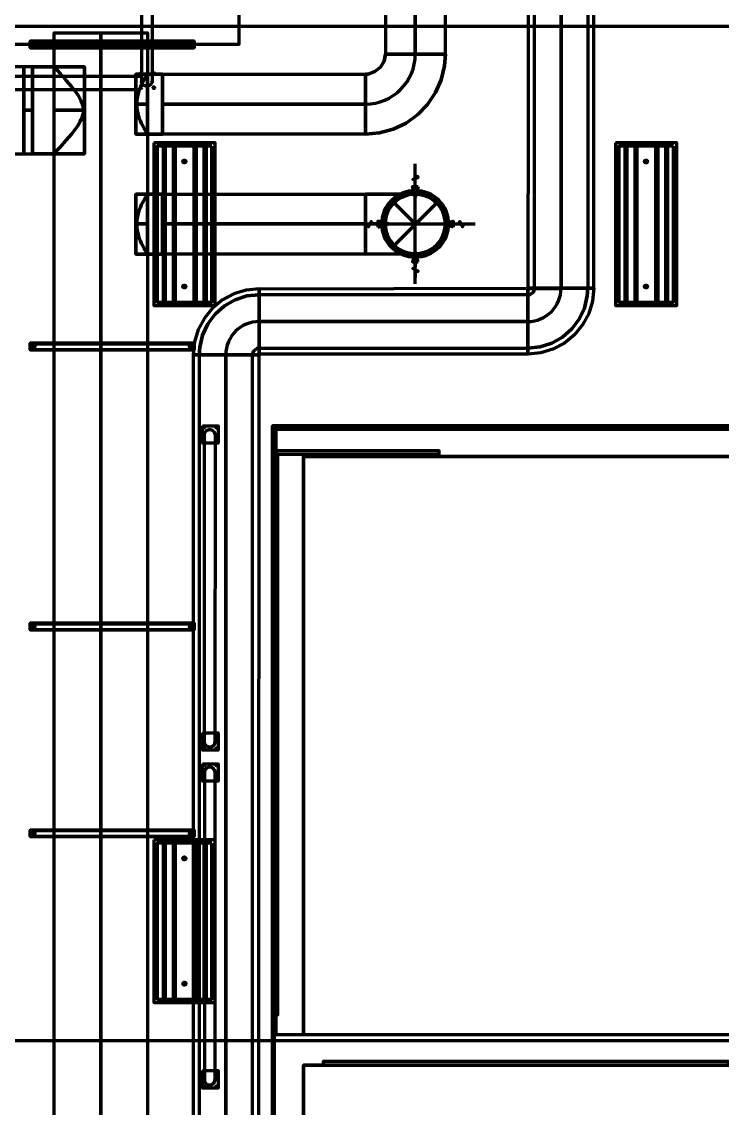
# Model space of a CAD drawing. Extents: x 0 to 1153, y 0 to 816.
# Drawn here: x 639.6 to 673.6, y 481.3 to 534 of the extents above; entities that cross this region are included whole.
import ezdxf

# ---------------------------------------------------------------- set-up
doc = ezdxf.new("R2010")
doc.units = 0
doc.header["$MEASUREMENT"] = 0
for name, color, linetype in [('Arch', 7, 'Continuous'), ('EQUIPMENTS', 7, 'Continuous'), ('Hatch', 7, 'Continuous'), ('HVAC', 7, 'Continuous')]:
    doc.layers.add(name, color=color, linetype=linetype)

msp = doc.modelspace()

# ---------------------------------------------------------------- linework, layer by layer
at = {"layer": 'Arch', "color": 11, "linetype": 'Continuous', "lineweight": 211}
msp.add_line((917.988, 533.76), (110.871, 533.76), dxfattribs=at)
for points in [[(680.413, 571.108), (495.131, 571.108), (495.131, 427.429), (530.892, 427.429), (530.892, 390.377), (680.413, 390.377), (680.413, 438.446), (651.859, 438.446), (651.859, 484.897), (680.413, 484.897), (680.413, 571.108), (495.131, 571.108), (495.131, 427.429), (530.892, 427.429), (530.892, 390.377), (680.413, 390.377), (680.413, 438.446), (653.267, 438.446), (680.413, 438.446), (651.859, 438.446), (651.859, 484.897), (680.413, 484.897), (680.413, 571.108), (494.39, 571.108)], [(645.932, 531.138), (645.928, 531.082)], [(658.834, 526.013), (658.696, 525.494), (658.558, 526.013)], [(656.876, 524.044), (657.394, 524.193), (656.876, 524.33)], [(660.527, 524.044), (660.008, 524.193), (660.527, 524.33)], [(658.834, 522.362), (658.696, 522.88), (658.558, 522.362)], [(648.367, 514.403), (649.139, 514.403), (649.139, 513.556), (648.367, 513.556)], [(648.462, 513.955), (648.466, 514.011), (648.482, 514.064), (648.508, 514.112), (648.544, 514.153), (648.589, 514.187), (648.64, 514.21), (648.694, 514.222), (648.749, 514.222), (648.802, 514.21), (648.853, 514.187), (648.898, 514.153), (648.934, 514.112), (648.96, 514.064), (648.976, 514.011), (648.981, 513.97), (648.991, 513.969), (648.976, 499.036), (648.96, 498.983), (648.934, 498.935), (648.898, 498.894), (648.853, 498.86), (648.802, 498.837), (648.749, 498.826), (648.694, 498.826), (648.64, 498.837), (648.589, 498.86), (648.544, 498.894), (648.508, 498.935), (648.482, 498.983), (648.466, 499.036), (648.473, 499.068)], [(652.029, 513.027), (659.85, 513.027), (659.85, 513.196), (651.87, 513.196), (651.87, 485.849), (652.029, 485.849)], [(653.267, 512.921), (674.56, 512.921), (653.267, 512.921), (653.267, 484.897)], [(648.367, 499.523), (649.139, 499.523), (649.139, 498.676), (648.367, 498.676)], [(648.98, 499.092), (648.976, 499.036)], [(648.367, 498.02), (649.139, 498.02), (649.139, 497.173), (648.367, 497.173)], [(648.367, 483.14), (649.139, 483.14), (649.139, 482.293), (648.367, 482.293)], [(653.267, 439.928), (680.413, 439.928), (653.267, 439.928), (653.267, 483.404)], [(673.883, 483.404), (673.883, 483.574), (654.23, 483.574), (654.23, 483.404)]]:
    msp.add_lwpolyline(points, close=True, dxfattribs=at)
for points in [[(645.943, 556.715), (645.928, 531.082), (645.912, 531.03), (645.886, 530.982), (645.85, 530.94), (645.805, 530.907), (645.754, 530.884), (645.701, 530.872), (645.646, 530.872), (645.592, 530.884), (645.541, 530.907), (645.496, 530.94), (645.46, 530.982), (645.434, 531.03), (645.418, 531.082), (645.425, 531.125), (645.414, 556.723)], [(650.145, 532.913), (650.145, 538.088), (634.619, 538.046), (635.138, 537.909), (634.619, 537.76), (634.619, 538.088), (634.619, 532.913), (650.145, 532.913), (650.145, 535.495)], [(658.696, 526.013), (658.696, 526.277), (658.569, 526.341), (658.834, 526.468), (658.696, 526.531), (658.696, 526.796)], [(656.876, 524.193), (656.611, 524.193), (656.548, 524.32), (656.421, 524.055), (656.357, 524.193), (656.093, 524.193)], [(660.527, 524.193), (660.792, 524.193), (660.855, 524.32), (660.982, 524.055), (661.046, 524.193), (661.3, 524.193)], [(658.696, 522.362), (658.696, 522.097), (658.569, 522.034), (658.834, 521.907), (658.696, 521.843), (658.696, 521.589)], [(651.775, 514.244), (651.775, 514.403), (651.775, 484.897), (651.775, 514.244), (651.933, 514.244), (651.933, 512.921), (651.775, 512.921), (651.775, 484.897), (651.775, 438.446)], [(675.894, 514.403), (651.775, 514.403), (651.775, 514.244), (675.894, 514.244)], [(653.267, 514.403), (651.775, 514.403), (653.267, 514.403)], [(674.56, 514.244), (653.267, 514.244), (651.933, 514.244), (651.933, 484.897), (651.933, 512.921), (651.775, 512.921), (651.775, 484.897), (651.933, 484.897), (651.775, 484.897), (653.267, 484.897), (680.413, 484.897)], [(680.413, 439.928), (680.413, 483.404), (680.413, 484.897), (676.053, 484.897), (676.053, 512.921), (676.053, 484.897), (676.053, 514.403), (676.053, 483.404), (675.894, 483.404), (675.894, 514.244), (668.263, 514.244), (668.263, 514.403), (676.053, 514.403), (653.267, 514.403), (674.56, 514.403), (674.56, 512.921), (674.56, 484.897), (674.56, 514.244), (674.56, 514.403), (653.267, 514.403), (653.267, 514.244)], [(648.853, 497.814), (648.908, 497.771), (648.949, 497.716), (648.97, 497.666), (648.98, 497.611), (648.981, 497.597)], [(110.871, 493.194), (117.03, 493.194), (123.19, 484.6), (917.988, 484.6)], [(651.775, 438.446), (651.775, 484.897), (653.267, 484.897), (674.56, 484.897)], [(680.413, 483.404), (653.267, 483.404), (680.413, 483.404)]]:
    msp.add_lwpolyline(points, dxfattribs=at)
msp.add_lwpolyline([(648.462, 497.583), (648.466, 497.639), (648.482, 497.691), (648.517, 497.75), (648.59, 497.814), (648.517, 497.75), (648.482, 497.691), (648.466, 497.639), (648.462, 497.583), (648.463, 482.681), (648.473, 482.626), (648.494, 482.576), (648.535, 482.521), (648.589, 482.477), (648.64, 482.454), (648.694, 482.443), (648.749, 482.443), (648.802, 482.454), (648.865, 482.485), (648.917, 482.531), (648.955, 482.588), (648.973, 482.639), (648.991, 482.695), (648.98, 497.611), (648.97, 497.666), (648.949, 497.716), (648.908, 497.771), (648.853, 497.814, 0.273604), (648.59, 497.814)], format="xyb", dxfattribs=at)
for centre, radius in [((645.388, 531.49), 0.037), ((646.012, 531.49), 0.037), ((645.388, 530.802), 0.037), ((646.012, 530.802), 0.037), ((648.436, 514.334), 0.037), ((649.06, 514.334), 0.037), ((648.436, 513.646), 0.037), ((649.06, 513.646), 0.037), ((648.436, 499.443), 0.037), ((649.06, 499.443), 0.037), ((648.436, 498.755), 0.0371), ((649.06, 498.755), 0.0371), ((648.436, 497.951), 0.037), ((649.06, 497.951), 0.037), ((648.436, 497.263), 0.0371), ((649.06, 497.263), 0.0371), ((648.436, 483.06), 0.0371), ((649.06, 483.06), 0.0371), ((648.436, 482.372), 0.037), ((649.06, 482.372), 0.037)]:
    msp.add_circle(centre, radius, dxfattribs=at)
msp.add_arc((648.721, 482.701), 0.258, 181.3069, 1.8177, dxfattribs=at)
at = {"layer": 'EQUIPMENTS', "color": 251, "linetype": 'Continuous', "lineweight": 211}
for points in [[(113.961, 533.94), (486.188, 533.94), (486.505, 531.357), (645.329, 531.357)], [(113.961, 533.294), (486.188, 533.294), (486.505, 530.712), (645.329, 530.712)]]:
    msp.add_lwpolyline(points, dxfattribs=at)
at = {"layer": 'Hatch', "color": 5, "linetype": 'Continuous', "lineweight": 211}
for p, q in [((646.462, 527.971), (646.462, 520.404)), ((646.568, 527.971), (646.568, 520.404)), ((646.949, 527.971), (646.949, 520.404)), ((647.054, 527.971), (647.054, 520.404)), ((647.954, 527.971), (647.954, 520.404)), ((648.06, 527.971), (648.06, 520.404)), ((648.441, 527.971), (648.441, 520.404)), ((648.547, 527.971), (648.547, 520.404)), ((668.856, 527.971), (668.856, 520.404)), ((668.962, 527.971), (668.962, 520.404)), ((669.343, 527.971), (669.343, 520.404)), ((669.449, 527.971), (669.449, 520.404)), ((670.348, 527.971), (670.348, 520.404)), ((670.454, 527.971), (670.454, 520.404)), ((670.835, 527.971), (670.835, 520.404)), ((670.93, 527.971), (670.93, 520.404)), ((646.462, 494.168), (646.462, 486.6)), ((646.568, 494.168), (646.568, 486.6)), ((646.949, 494.168), (646.949, 486.6)), ((647.054, 494.168), (647.054, 486.6)), ((647.954, 494.168), (647.954, 486.6)), ((648.06, 494.168), (648.06, 486.6)), ((648.441, 494.168), (648.441, 486.6)), ((648.547, 494.168), (648.547, 486.6))]:
    msp.add_line(p, q, dxfattribs=at)
for points in [[(646.017, 528.129), (646.017, 520.245), (648.991, 520.245), (648.991, 528.129)], [(648.832, 527.971), (646.176, 527.971), (646.176, 520.404), (648.832, 520.404)], [(668.412, 528.129), (668.412, 520.245), (671.385, 520.245), (671.385, 528.129)], [(671.227, 527.971), (668.57, 527.971), (668.57, 520.404), (671.227, 520.404)], [(647.494, 527.293), (647.559, 527.246), (647.559, 527.203), (647.53, 527.166), (647.488, 527.156), (647.449, 527.172), (647.427, 527.208), (647.43, 527.251), (647.462, 527.286), (647.505, 527.292), (647.542, 527.273), (647.562, 527.236), (647.555, 527.193), (647.52, 527.161), (647.477, 527.158), (647.438, 527.184), (647.425, 527.225), (647.438, 527.265), (647.494, 527.293)], [(669.888, 527.293), (669.955, 527.241), (669.951, 527.198), (669.92, 527.164), (669.877, 527.157), (669.839, 527.176), (669.82, 527.213), (669.827, 527.256), (669.861, 527.288), (669.904, 527.291), (669.943, 527.265), (669.957, 527.225), (669.943, 527.184), (669.904, 527.158), (669.861, 527.161), (669.827, 527.193), (669.82, 527.236), (669.839, 527.273), (669.888, 527.293)], [(647.494, 521.229), (647.559, 521.182), (647.559, 521.139), (647.53, 521.102), (647.488, 521.092), (647.449, 521.108), (647.427, 521.144), (647.43, 521.187), (647.462, 521.221), (647.505, 521.228), (647.542, 521.209), (647.562, 521.172), (647.555, 521.129), (647.52, 521.097), (647.477, 521.094), (647.438, 521.12), (647.425, 521.16), (647.438, 521.201), (647.494, 521.229)], [(669.888, 521.229), (669.953, 521.182), (669.953, 521.139), (669.924, 521.102), (669.882, 521.092), (669.843, 521.108), (669.821, 521.144), (669.825, 521.187), (669.856, 521.221), (669.899, 521.228), (669.937, 521.209), (669.956, 521.172), (669.949, 521.129), (669.915, 521.097), (669.871, 521.094), (669.832, 521.12), (669.819, 521.16), (669.832, 521.201), (669.888, 521.229)], [(646.017, 494.337), (646.017, 486.442), (648.991, 486.442), (648.991, 494.337)], [(648.832, 494.168), (646.176, 494.168), (646.176, 486.6), (648.832, 486.6)], [(647.494, 493.501), (647.559, 493.454), (647.559, 493.41), (647.53, 493.374), (647.488, 493.363), (647.449, 493.38), (647.427, 493.415), (647.43, 493.459), (647.462, 493.493), (647.505, 493.5), (647.542, 493.481), (647.562, 493.443), (647.555, 493.4), (647.52, 493.369), (647.477, 493.365), (647.438, 493.391), (647.425, 493.432), (647.438, 493.473), (647.494, 493.501)], [(647.494, 487.426), (647.559, 487.379), (647.559, 487.335), (647.53, 487.299), (647.488, 487.289), (647.449, 487.305), (647.427, 487.341), (647.43, 487.384), (647.462, 487.418), (647.505, 487.425), (647.542, 487.406), (647.562, 487.368), (647.555, 487.326), (647.52, 487.294), (647.477, 487.29), (647.438, 487.317), (647.425, 487.357), (647.438, 487.398), (647.494, 487.426)]]:
    msp.add_lwpolyline(points, close=True, dxfattribs=at)
at = {"layer": 'HVAC', "color": 6, "linetype": 'Continuous', "lineweight": 211}
for p, q in [((641.181, 533.453), (645.71, 533.453)), ((658.696, 521.282), (658.696, 527.103)), ((659.733, 525.219), (657.669, 523.155)), ((655.786, 524.193), (661.606, 524.193))]:
    msp.add_line(p, q, dxfattribs=at)
for points in [[(651.087, 454.914), (651.118, 517.874), (651.118, 521.049), (664.189, 521.081), (667.353, 521.081), (667.353, 539.538), (664.157, 539.581), (664.157, 542.745), (663.416, 542.745), (662.273, 542.745), (661.416, 542.745), (660.273, 542.745), (576.231, 542.745), (576.231, 539.581), (572.357, 539.411), (572.357, 542.904), (542.301, 542.904), (542.301, 539.411), (538.417, 539.253), (486.516, 539.253)], [(664.189, 539.538), (664.157, 521.049), (664.157, 517.874), (651.118, 517.874), (651.118, 521.049), (650.494, 520.986), (649.901, 520.806), (649.34, 520.509), (648.864, 520.107), (648.462, 519.631), (648.166, 519.07), (647.986, 518.477), (647.922, 517.843), (651.087, 517.843), (647.922, 517.843), (647.922, 454.914)], [(667.067, 539.538), (667.067, 521.081), (664.475, 521.081), (664.475, 539.538)], [(665.766, 539.538), (665.766, 521.081), (665.766, 539.538)], [(657.669, 538.935), (658.696, 537.909), (658.696, 535.474), (658.696, 532.426), (658.696, 535.474)], [(657.246, 535.474), (657.246, 532.426), (660.157, 532.426), (660.157, 535.474)], [(643.445, 533.453), (643.445, 421.439), (643.445, 533.453)], [(640.016, 532.733), (647.965, 532.733), (640.016, 532.733)], [(640.143, 532.955), (640.205, 532.896), (640.112, 532.903), (640.143, 532.955), (640.205, 532.896), (640.112, 532.903), (640.143, 532.955), (640.205, 532.896), (640.143, 532.85), (640.205, 532.896), (640.143, 532.955), (640.112, 532.903), (640.143, 532.85), (640.205, 532.896), (640.143, 532.955), (640.112, 532.903), (640.143, 532.85), (640.205, 532.896), (640.143, 532.955), (640.112, 532.903), (640.143, 532.85), (640.205, 532.896), (640.143, 532.955), (640.112, 532.903), (640.143, 532.85), (640.205, 532.896), (640.143, 532.955), (640.112, 532.903), (640.143, 532.85), (640.205, 532.896), (640.143, 532.955), (640.112, 532.903), (640.143, 532.85), (640.205, 532.896), (640.143, 532.955), (640.112, 532.903)], [(647.774, 532.955), (647.836, 532.896), (647.742, 532.903), (647.774, 532.955), (647.836, 532.896), (647.742, 532.903), (647.774, 532.955), (647.836, 532.896), (647.774, 532.85), (647.836, 532.896), (647.774, 532.955), (647.742, 532.903), (647.774, 532.85), (647.836, 532.896), (647.774, 532.955), (647.742, 532.903), (647.774, 532.85), (647.836, 532.896), (647.774, 532.955), (647.742, 532.903), (647.774, 532.85), (647.836, 532.896), (647.774, 532.955), (647.742, 532.903), (647.774, 532.85), (647.836, 532.896), (647.774, 532.955), (647.742, 532.903), (647.774, 532.85), (647.836, 532.896), (647.774, 532.955), (647.742, 532.903), (647.774, 532.85), (647.836, 532.896), (647.774, 532.955), (647.742, 532.903)], [(638.715, 527.6), (639.699, 527.6), (640.133, 527.6), (640.133, 529.706), (639.699, 529.706), (640.133, 529.706), (640.133, 531.812), (640.133, 527.6), (640.133, 529.706), (640.133, 531.812), (640.133, 527.6), (640.133, 529.706), (640.133, 531.812), (640.133, 527.6), (640.133, 531.812), (640.133, 527.6), (641.181, 527.6), (642.641, 527.6), (641.181, 527.6), (640.133, 527.6), (641.181, 527.6), (642.641, 527.6), (641.181, 527.6), (641.181, 531.812), (642.641, 531.812), (641.181, 531.812), (640.133, 531.812), (641.181, 531.812), (642.641, 531.812), (641.181, 531.812), (640.133, 531.812), (639.699, 531.812), (638.715, 531.812)], [(642.641, 529.706), (641.181, 529.706), (642.641, 529.706)], [(645.139, 530.003), (645.71, 530.003), (645.139, 530.003)], [(645.668, 522.795), (645.71, 522.732), (645.668, 522.795), (645.636, 522.848), (645.594, 522.912), (645.552, 522.986), (645.509, 523.071), (645.456, 523.166), (645.403, 523.261), (645.361, 523.378), (645.308, 523.494), (645.266, 523.621), (645.234, 523.759), (645.202, 523.896), (645.181, 524.044), (645.181, 524.33), (645.202, 524.478), (645.234, 524.616), (645.266, 524.753), (645.308, 524.88), (645.361, 524.997), (645.403, 525.113), (645.456, 525.219), (645.509, 525.304), (645.552, 525.388), (645.594, 525.462), (645.636, 525.526), (645.7, 525.632), (645.668, 525.579), (645.636, 525.526), (645.594, 525.462), (645.552, 525.388), (645.509, 525.304), (645.456, 525.219), (645.403, 525.113), (645.361, 524.997), (645.308, 524.88), (645.266, 524.753), (645.234, 524.616), (645.202, 524.478), (645.181, 524.33), (645.181, 524.044), (645.202, 523.896), (645.234, 523.759), (645.266, 523.621), (645.308, 523.494), (645.361, 523.378), (645.403, 523.261), (645.456, 523.166), (645.509, 523.071), (645.552, 522.986), (645.594, 522.912), (645.636, 522.848), (645.668, 522.795), (645.71, 522.732), (645.71, 525.642), (645.139, 525.642), (645.71, 525.642), (646.43, 525.642), (645.71, 525.642), (645.139, 525.642), (645.71, 525.642), (646.43, 525.642), (646.43, 522.732), (645.71, 522.732), (645.139, 522.732), (645.71, 522.732), (646.43, 522.732), (645.71, 522.732), (645.139, 522.732), (645.71, 522.732)], [(645.71, 525.642), (645.636, 525.526)], [(656.272, 522.732), (656.272, 525.642), (656.272, 522.732)], [(656.272, 524.193), (658.696, 524.193), (657.669, 525.219)], [(645.139, 524.193), (645.71, 524.193), (645.139, 524.193)], [(651.118, 519.462), (651.118, 518.171), (651.118, 520.753), (651.118, 519.462), (651.118, 518.171), (651.013, 518.149), (650.854, 518.033), (650.801, 517.843), (649.499, 517.843), (648.208, 517.843), (648.24, 518.223), (648.377, 518.806), (648.631, 519.345), (648.991, 519.822), (649.436, 520.224), (649.954, 520.509), (650.526, 520.7), (651.118, 520.753), (651.118, 518.171), (651.013, 518.149), (650.854, 518.033), (650.801, 517.843), (648.208, 517.843), (649.499, 517.843), (650.801, 517.843), (648.208, 517.843), (648.24, 518.223), (648.377, 518.806), (648.631, 519.345), (648.991, 519.822), (649.436, 520.224), (649.954, 520.509), (650.526, 520.7), (651.118, 520.753), (651.118, 519.462), (651.118, 518.171), (651.118, 520.753), (650.526, 520.7), (649.954, 520.509), (649.436, 520.224), (648.991, 519.822), (648.631, 519.345), (648.377, 518.806), (648.24, 518.223), (648.208, 517.843), (650.801, 517.843), (648.208, 517.843), (648.208, 454.914)], [(651.118, 517.874), (651.118, 521.049), (651.118, 517.874)], [(664.157, 521.049), (664.157, 517.874), (664.157, 521.049)], [(640.016, 518.086), (647.965, 518.086), (640.016, 518.086)], [(640.143, 518.308), (640.205, 518.249), (640.112, 518.255), (640.143, 518.308), (640.205, 518.249), (640.112, 518.255), (640.143, 518.308), (640.205, 518.249), (640.143, 518.192), (640.205, 518.249), (640.143, 518.308), (640.112, 518.255), (640.143, 518.192), (640.205, 518.249), (640.143, 518.308), (640.112, 518.255), (640.143, 518.192), (640.205, 518.249), (640.143, 518.308), (640.112, 518.255), (640.143, 518.192), (640.205, 518.249), (640.143, 518.308), (640.112, 518.255), (640.143, 518.192), (640.205, 518.249), (640.143, 518.308), (640.112, 518.255), (640.143, 518.192), (640.205, 518.249), (640.143, 518.308), (640.112, 518.255), (640.143, 518.192), (640.205, 518.249), (640.143, 518.308), (640.112, 518.255)], [(647.774, 518.308), (647.836, 518.249), (647.742, 518.255), (647.774, 518.308), (647.836, 518.249), (647.742, 518.255), (647.774, 518.308), (647.836, 518.249), (647.774, 518.192), (647.836, 518.249), (647.774, 518.308), (647.742, 518.255), (647.774, 518.192), (647.836, 518.249), (647.774, 518.308), (647.742, 518.255), (647.774, 518.192), (647.836, 518.249), (647.774, 518.308), (647.742, 518.255), (647.774, 518.192), (647.836, 518.249), (647.774, 518.308), (647.742, 518.255), (647.774, 518.192), (647.836, 518.249), (647.774, 518.308), (647.742, 518.255), (647.774, 518.192), (647.836, 518.249), (647.774, 518.308), (647.742, 518.255), (647.774, 518.192), (647.836, 518.249), (647.774, 518.308), (647.742, 518.255)], [(640.016, 504.507), (647.965, 504.507), (640.016, 504.507)], [(640.143, 504.719), (640.204, 504.657), (640.112, 504.666), (640.143, 504.719), (640.204, 504.657), (640.112, 504.666), (640.143, 504.719), (640.204, 504.657), (640.143, 504.613), (640.204, 504.657), (640.143, 504.719), (640.112, 504.666), (640.143, 504.613), (640.204, 504.657), (640.143, 504.719), (640.112, 504.666), (640.143, 504.613), (640.204, 504.657), (640.143, 504.719), (640.112, 504.666), (640.143, 504.613), (640.204, 504.657), (640.143, 504.719), (640.112, 504.666), (640.143, 504.613), (640.204, 504.657), (640.143, 504.719), (640.112, 504.666), (640.143, 504.613), (640.204, 504.657), (640.143, 504.719), (640.112, 504.666), (640.143, 504.613), (640.204, 504.657), (640.143, 504.719), (640.112, 504.666)], [(647.774, 504.719), (647.835, 504.657), (647.742, 504.666), (647.774, 504.719), (647.835, 504.657), (647.742, 504.666), (647.774, 504.719), (647.835, 504.657), (647.774, 504.613), (647.835, 504.657), (647.774, 504.719), (647.742, 504.666), (647.774, 504.613), (647.835, 504.657), (647.774, 504.719), (647.742, 504.666), (647.774, 504.613), (647.835, 504.657), (647.774, 504.719), (647.742, 504.666), (647.774, 504.613), (647.835, 504.657), (647.774, 504.719), (647.742, 504.666), (647.774, 504.613), (647.835, 504.657), (647.774, 504.719), (647.742, 504.666), (647.774, 504.613), (647.835, 504.657), (647.774, 504.719), (647.742, 504.666), (647.774, 504.613), (647.835, 504.657), (647.774, 504.719), (647.742, 504.666)], [(640.016, 494.485), (647.965, 494.485), (640.016, 494.485)], [(640.143, 494.697), (640.204, 494.635), (640.112, 494.644), (640.143, 494.697), (640.204, 494.635), (640.112, 494.644), (640.143, 494.697), (640.204, 494.635), (640.143, 494.591), (640.204, 494.635), (640.143, 494.697), (640.112, 494.644), (640.143, 494.591), (640.204, 494.635), (640.143, 494.697), (640.112, 494.644), (640.143, 494.591), (640.204, 494.635), (640.143, 494.697), (640.112, 494.644), (640.143, 494.591), (640.204, 494.635), (640.143, 494.697), (640.112, 494.644), (640.143, 494.591), (640.204, 494.635), (640.143, 494.697), (640.112, 494.644), (640.143, 494.591), (640.204, 494.635), (640.143, 494.697), (640.112, 494.644), (640.143, 494.591), (640.204, 494.635), (640.143, 494.697), (640.112, 494.644)], [(647.774, 494.697), (647.835, 494.635), (647.742, 494.644), (647.774, 494.697), (647.835, 494.635), (647.742, 494.644), (647.774, 494.697), (647.835, 494.635), (647.774, 494.591), (647.835, 494.635), (647.774, 494.697), (647.742, 494.644), (647.774, 494.591), (647.835, 494.635), (647.774, 494.697), (647.742, 494.644), (647.774, 494.591), (647.835, 494.635), (647.774, 494.697), (647.742, 494.644), (647.774, 494.591), (647.835, 494.635), (647.774, 494.697), (647.742, 494.644), (647.774, 494.591), (647.835, 494.635), (647.774, 494.697), (647.742, 494.644), (647.774, 494.591), (647.835, 494.635), (647.774, 494.697), (647.742, 494.644), (647.774, 494.591), (647.835, 494.635), (647.774, 494.697), (647.742, 494.644)]]:
    msp.add_lwpolyline(points, dxfattribs=at)
for points in [[(641.181, 421.439), (641.181, 533.453), (645.71, 533.453), (645.71, 421.439, -0.414421)], [(656.272, 530.003), (656.272, 531.453), (656.272, 528.542), (656.272, 530.003), (656.272, 531.453), (656.41, 531.463), (656.738, 531.58), (657.013, 531.791), (657.183, 532.088), (657.246, 532.426), (658.696, 532.426), (660.157, 532.426), (660.114, 531.865), (659.955, 531.188), (659.68, 530.564), (659.289, 529.982), (658.812, 529.495), (658.252, 529.082), (657.627, 528.786), (656.96, 528.606), (656.272, 528.542), (656.272, 531.453), (656.41, 531.463), (656.738, 531.58), (657.013, 531.791), (657.183, 532.088), (657.246, 532.426), (660.157, 532.426), (658.696, 532.426), (657.246, 532.426), (660.157, 532.426), (660.114, 531.865), (659.955, 531.188), (659.68, 530.564), (659.289, 529.982), (658.812, 529.495), (658.252, 529.082), (657.627, 528.786), (656.96, 528.606), (656.272, 528.542), (656.272, 530.003), (656.272, 531.453), (656.272, 528.542), (656.96, 528.606), (657.627, 528.786), (658.252, 529.082), (658.812, 529.495), (659.289, 529.982), (659.68, 530.564), (659.955, 531.188), (660.114, 531.865), (660.157, 532.426), (657.246, 532.426), (657.183, 532.088), (657.013, 531.791), (656.738, 531.58), (656.41, 531.463), (656.272, 531.453), (656.272, 528.542), (656.272, 530.003, 0.414209), (658.696, 532.426), (657.246, 532.426), (660.157, 532.426), (658.696, 532.426)], [(658.691, 522.743, -0.414205), (657.236, 524.198, -0.414183), (658.696, 525.642, -0.414205), (660.146, 524.198, -0.414226), (658.691, 522.743, -0.414205), (657.236, 524.198, -0.414183), (658.696, 525.642, -0.414205), (660.146, 524.198, -0.414226), (658.691, 522.743), (656.272, 522.732), (658.691, 522.743, -0.414205), (657.236, 524.198, -0.414183), (658.696, 525.642, -0.414205), (660.146, 524.198, -0.414226), (658.691, 522.743, 0.414219), (660.167, 524.198, 0.41422), (658.696, 525.642, 0.414221), (657.236, 524.198, 0.41422), (658.691, 522.743, 0.414219), (660.167, 524.198, 0.41422), (658.696, 525.642, 0.414221), (657.236, 524.198, 0.41422), (658.691, 522.743, 0.414226), (660.146, 524.198, 0.414205), (658.696, 525.642, 0.414183), (657.236, 524.198, 0.414205), (658.691, 522.743), (656.272, 522.732), (646.43, 522.732), (646.43, 524.193), (656.272, 524.193), (646.43, 524.193), (646.43, 525.642), (656.272, 525.642), (656.272, 522.732), (656.272, 525.642), (658.696, 525.642), (656.272, 525.642), (656.272, 522.732), (656.272, 525.642), (656.272, 522.732), (656.272, 525.642), (658.696, 525.642)], [(664.157, 519.462), (664.157, 520.753), (664.157, 518.171), (664.157, 519.462), (664.157, 520.753), (664.263, 520.774), (664.422, 520.891), (664.475, 521.081), (665.766, 521.081), (667.067, 521.081), (667.036, 520.7), (666.898, 520.118), (666.644, 519.578), (666.284, 519.102), (665.84, 518.71), (665.321, 518.414), (664.75, 518.234), (664.157, 518.171), (664.157, 520.753), (664.263, 520.774), (664.422, 520.891), (664.475, 521.081), (667.067, 521.081), (665.766, 521.081), (664.475, 521.081), (667.067, 521.081), (667.036, 520.7), (666.898, 520.118), (666.644, 519.578), (666.284, 519.102), (665.84, 518.71), (665.321, 518.414), (664.75, 518.234), (664.157, 518.171), (664.157, 519.462), (664.157, 520.753), (664.157, 518.171), (664.75, 518.234), (665.321, 518.414), (665.84, 518.71), (666.284, 519.102), (666.644, 519.578), (666.898, 520.118), (667.036, 520.7), (667.067, 521.081), (664.475, 521.081), (664.422, 520.891), (664.263, 520.774), (664.157, 520.753), (664.157, 518.171), (664.157, 519.462, 0.414215), (665.766, 521.081), (664.475, 521.081), (667.067, 521.081), (665.766, 521.081), (664.189, 521.081), (667.353, 521.081), (667.29, 520.457), (667.11, 519.853), (666.813, 519.303), (666.411, 518.816), (665.935, 518.414), (665.374, 518.118), (664.781, 517.938), (664.157, 517.874), (664.157, 521.049), (667.353, 521.081), (665.766, 521.081)], [(650.801, 454.914), (650.801, 517.843), (650.854, 518.033), (651.013, 518.149), (651.118, 518.171), (651.118, 520.753), (651.118, 518.171), (664.157, 518.171), (664.157, 520.753), (651.118, 520.753), (651.118, 519.462), (664.157, 519.462), (651.118, 519.462, 0.414201), (649.499, 517.843), (649.499, 454.914), (649.499, 517.843), (650.801, 517.843), (648.208, 517.843), (649.499, 517.843), (651.087, 517.843), (647.922, 517.843), (649.499, 517.843)]]:
    msp.add_lwpolyline(points, format="xyb", dxfattribs=at)
for points in [[(647.965, 533.019), (640.016, 533.019), (647.965, 533.061), (647.965, 532.733), (647.965, 533.061), (640.016, 533.061), (640.016, 532.733), (640.016, 533.061)], [(639.699, 531.812), (639.699, 527.6), (639.699, 531.812), (639.699, 527.6)], [(641.181, 531.812), (641.244, 531.728), (641.392, 531.58), (641.435, 531.527), (641.488, 531.474), (641.54, 531.41), (641.593, 531.357), (641.646, 531.294), (641.763, 531.156), (641.89, 531.008), (642.017, 530.86), (642.144, 530.691), (642.271, 530.521), (642.334, 530.437), (642.44, 530.246), (642.493, 530.14), (642.535, 530.034), (642.578, 529.929), (642.588, 529.876), (642.599, 529.823), (642.599, 529.59), (642.588, 529.537), (642.578, 529.484), (642.535, 529.368), (642.493, 529.273), (642.44, 529.167), (642.334, 528.976), (642.271, 528.891), (642.017, 528.553), (641.89, 528.405), (641.763, 528.257), (641.646, 528.119), (641.593, 528.055), (641.54, 528.002), (641.488, 527.939), (641.435, 527.886), (641.392, 527.833), (641.308, 527.748), (641.223, 527.653), (641.181, 527.611), (641.181, 527.6), (641.181, 527.611), (641.244, 527.685), (641.308, 527.748), (641.392, 527.833), (641.435, 527.886), (641.488, 527.939), (641.54, 528.002), (641.593, 528.055), (641.646, 528.119), (641.763, 528.257), (641.89, 528.405), (642.017, 528.553), (642.271, 528.891), (642.334, 528.976), (642.44, 529.167), (642.493, 529.273), (642.535, 529.368), (642.567, 529.484), (642.588, 529.537), (642.599, 529.59), (642.599, 529.823), (642.588, 529.876), (642.567, 529.929), (642.535, 530.034), (642.493, 530.14), (642.44, 530.246), (642.334, 530.437), (642.271, 530.521), (642.144, 530.691), (642.017, 530.86), (641.89, 531.008), (641.763, 531.156), (641.646, 531.294), (641.593, 531.357), (641.54, 531.41), (641.488, 531.474), (641.435, 531.527), (641.392, 531.58), (641.244, 531.728), (641.181, 531.812)], [(642.641, 531.812), (642.641, 527.6), (642.641, 529.706), (642.641, 531.812), (642.641, 527.6), (642.641, 529.706), (642.641, 531.812), (642.641, 527.6), (642.641, 529.706), (642.641, 531.812), (642.641, 527.6), (642.641, 529.706)], [(646.43, 530.003), (646.43, 531.453), (646.43, 528.542), (646.43, 530.003), (646.43, 531.453), (646.43, 528.542), (646.43, 530.003), (646.43, 531.453), (646.43, 528.542), (646.43, 531.453), (646.43, 528.542), (645.71, 528.542), (645.139, 528.542), (645.71, 528.542), (646.43, 528.542), (645.71, 528.542), (645.139, 528.542), (645.71, 528.542), (645.71, 531.453), (645.139, 531.453), (645.71, 531.453), (646.43, 531.453), (645.71, 531.453), (645.139, 531.453), (645.71, 531.453), (646.43, 531.453), (656.272, 531.453), (656.272, 528.542), (646.43, 528.542), (646.43, 530.003), (656.272, 530.003)], [(645.139, 531.453), (645.139, 528.542), (645.139, 530.003), (645.139, 531.453), (645.139, 528.542), (645.139, 530.003), (645.139, 531.453), (645.139, 528.542), (645.139, 530.003), (645.139, 531.453), (645.139, 528.542), (645.139, 530.003)], [(645.71, 531.453), (645.7, 531.442), (645.647, 531.368), (645.594, 531.273), (645.552, 531.209), (645.509, 531.125), (645.456, 531.029), (645.403, 530.923), (645.361, 530.818), (645.308, 530.691), (645.266, 530.564), (645.234, 530.437), (645.202, 530.288), (645.181, 530.151), (645.181, 529.855), (645.202, 529.706), (645.234, 529.569), (645.266, 529.431), (645.308, 529.304), (645.361, 529.188), (645.403, 529.082), (645.456, 528.976), (645.509, 528.881), (645.552, 528.796), (645.594, 528.722), (645.636, 528.659), (645.668, 528.616), (645.7, 528.563), (645.7, 528.542), (645.71, 528.542), (645.7, 528.542), (645.7, 528.563), (645.668, 528.616), (645.636, 528.659), (645.594, 528.722), (645.552, 528.796), (645.509, 528.881), (645.456, 528.976), (645.403, 529.082), (645.361, 529.188), (645.308, 529.304), (645.266, 529.431), (645.234, 529.569), (645.202, 529.706), (645.181, 529.855), (645.181, 530.151), (645.202, 530.288), (645.234, 530.437), (645.266, 530.564), (645.308, 530.691), (645.361, 530.818), (645.403, 530.923), (645.456, 531.029), (645.509, 531.125), (645.552, 531.209), (645.594, 531.273), (645.636, 531.336), (645.71, 531.453)], [(645.139, 525.642), (645.139, 522.732), (645.139, 524.193), (645.139, 525.642), (645.139, 522.732), (645.139, 524.193), (645.139, 525.642), (645.139, 522.732), (645.139, 524.193), (645.139, 525.642), (645.139, 522.732), (645.139, 524.193)], [(646.43, 525.642), (646.43, 524.193), (646.43, 522.732), (646.43, 525.642), (646.43, 524.193), (646.43, 522.732), (646.43, 525.642), (646.43, 522.732)], [(647.965, 518.372), (640.016, 518.372), (647.965, 518.414), (647.965, 518.086), (647.965, 518.414), (640.016, 518.414), (640.016, 518.086), (640.016, 518.414)], [(647.965, 504.793), (640.016, 504.793), (647.965, 504.836), (647.965, 504.507), (647.965, 504.836), (640.016, 504.836), (640.016, 504.507), (640.016, 504.836)], [(647.965, 494.771), (640.016, 494.771), (647.965, 494.803), (647.965, 494.485), (647.965, 494.803), (640.016, 494.803), (640.016, 494.485), (640.016, 494.803)]]:
    msp.add_lwpolyline(points, close=True, dxfattribs=at)
for points in [[(658.691, 525.812, 0.414201), (657.077, 524.198, 0.41421), (658.691, 522.584, 0.414218), (660.305, 524.198, 0.41421), (658.691, 525.812, 0.414201), (657.077, 524.198, 0.41421), (658.691, 522.584, 0.414218), (660.305, 524.198, 0.41421)], [(658.691, 525.727, 0.414212), (657.162, 524.198, 0.414201), (658.691, 522.669, 0.4142), (660.22, 524.198, 0.414211)]]:
    msp.add_lwpolyline(points, format="xyb", close=True, dxfattribs=at)
for radius in [1.614, 1.455]:
    msp.add_circle((658.691, 524.198), radius, dxfattribs=at)
for p in [(640.112, 532.903), (640.112, 532.903), (640.112, 532.903), (640.143, 532.85), (640.143, 532.85), (640.143, 532.85), (640.207, 532.955), (640.207, 532.955), (640.207, 532.955), (640.207, 532.85), (640.207, 532.85), (640.207, 532.85), (640.239, 532.903), (640.239, 532.903), (640.239, 532.903), (647.742, 532.903), (647.742, 532.903), (647.742, 532.903), (647.774, 532.85), (647.774, 532.85), (647.774, 532.85), (647.838, 532.955), (647.838, 532.955), (647.838, 532.955), (647.838, 532.85), (647.838, 532.85), (647.838, 532.85), (647.869, 532.903), (647.869, 532.903), (647.869, 532.903), (640.112, 518.255), (640.112, 518.255), (640.112, 518.255), (640.143, 518.192), (640.143, 518.192), (640.143, 518.192), (640.207, 518.308), (640.207, 518.308), (640.207, 518.308), (640.207, 518.192), (640.207, 518.192), (640.207, 518.192), (640.239, 518.255), (640.239, 518.255), (640.239, 518.255), (647.742, 518.255), (647.742, 518.255), (647.742, 518.255), (647.774, 518.192), (647.774, 518.192), (647.774, 518.192), (647.838, 518.308), (647.838, 518.308), (647.838, 518.308), (647.838, 518.192), (647.838, 518.192), (647.838, 518.192), (647.869, 518.255), (647.869, 518.255), (647.869, 518.255), (640.112, 504.666), (640.112, 504.666), (640.112, 504.666), (640.143, 504.613), (640.143, 504.613), (640.143, 504.613), (640.207, 504.719), (640.207, 504.719), (640.207, 504.719), (640.207, 504.613), (640.207, 504.613), (640.207, 504.613), (640.239, 504.666), (640.239, 504.666), (640.239, 504.666), (647.742, 504.666), (647.742, 504.666), (647.742, 504.666), (647.774, 504.613), (647.774, 504.613), (647.774, 504.613), (647.838, 504.719), (647.838, 504.719), (647.838, 504.719), (647.838, 504.613), (647.838, 504.613), (647.838, 504.613), (647.869, 504.666), (647.869, 504.666), (647.869, 504.666), (640.112, 494.644), (640.112, 494.644), (640.112, 494.644), (640.143, 494.591), (640.143, 494.591), (640.143, 494.591), (640.207, 494.697), (640.207, 494.697), (640.207, 494.697), (640.207, 494.591), (640.207, 494.591), (640.207, 494.591), (640.239, 494.644), (640.239, 494.644), (640.239, 494.644), (647.742, 494.644), (647.742, 494.644), (647.742, 494.644), (647.774, 494.591), (647.774, 494.591), (647.774, 494.591), (647.838, 494.697), (647.838, 494.697), (647.838, 494.697), (647.838, 494.591), (647.838, 494.591), (647.838, 494.591), (647.869, 494.644), (647.869, 494.644), (647.869, 494.644)]:
    msp.add_point(p, dxfattribs=at)

doc.saveas('drawing.dxf')
